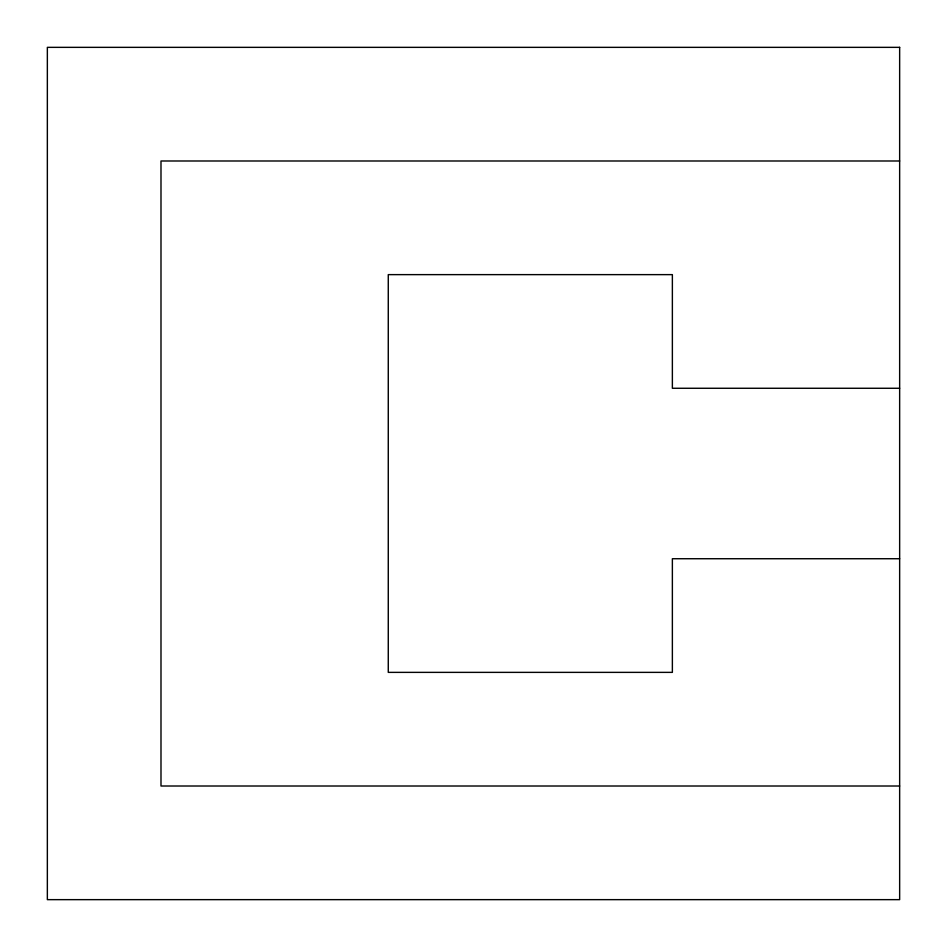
<?xml version="1.0" encoding="UTF-8"?>
<svg xmlns="http://www.w3.org/2000/svg" width="947" height="947" viewBox="0 0 947 947"><rect width="100%" height="100%" fill="white"/><g stroke="black" fill="none" stroke-linecap="round" stroke-linejoin="round"><path stroke-width="1.42" d="M899.65 160.99L160.99 160.99L160.99 786.01L899.65 786.01M899.65 388.27L672.37 388.27L672.37 274.63L388.27 274.63L388.27 672.37L672.37 672.37L672.37 558.73L899.65 558.73M899.65 47.35L47.35 47.35L47.35 899.65L899.65 899.65L899.65 47.35"/></g></svg>
